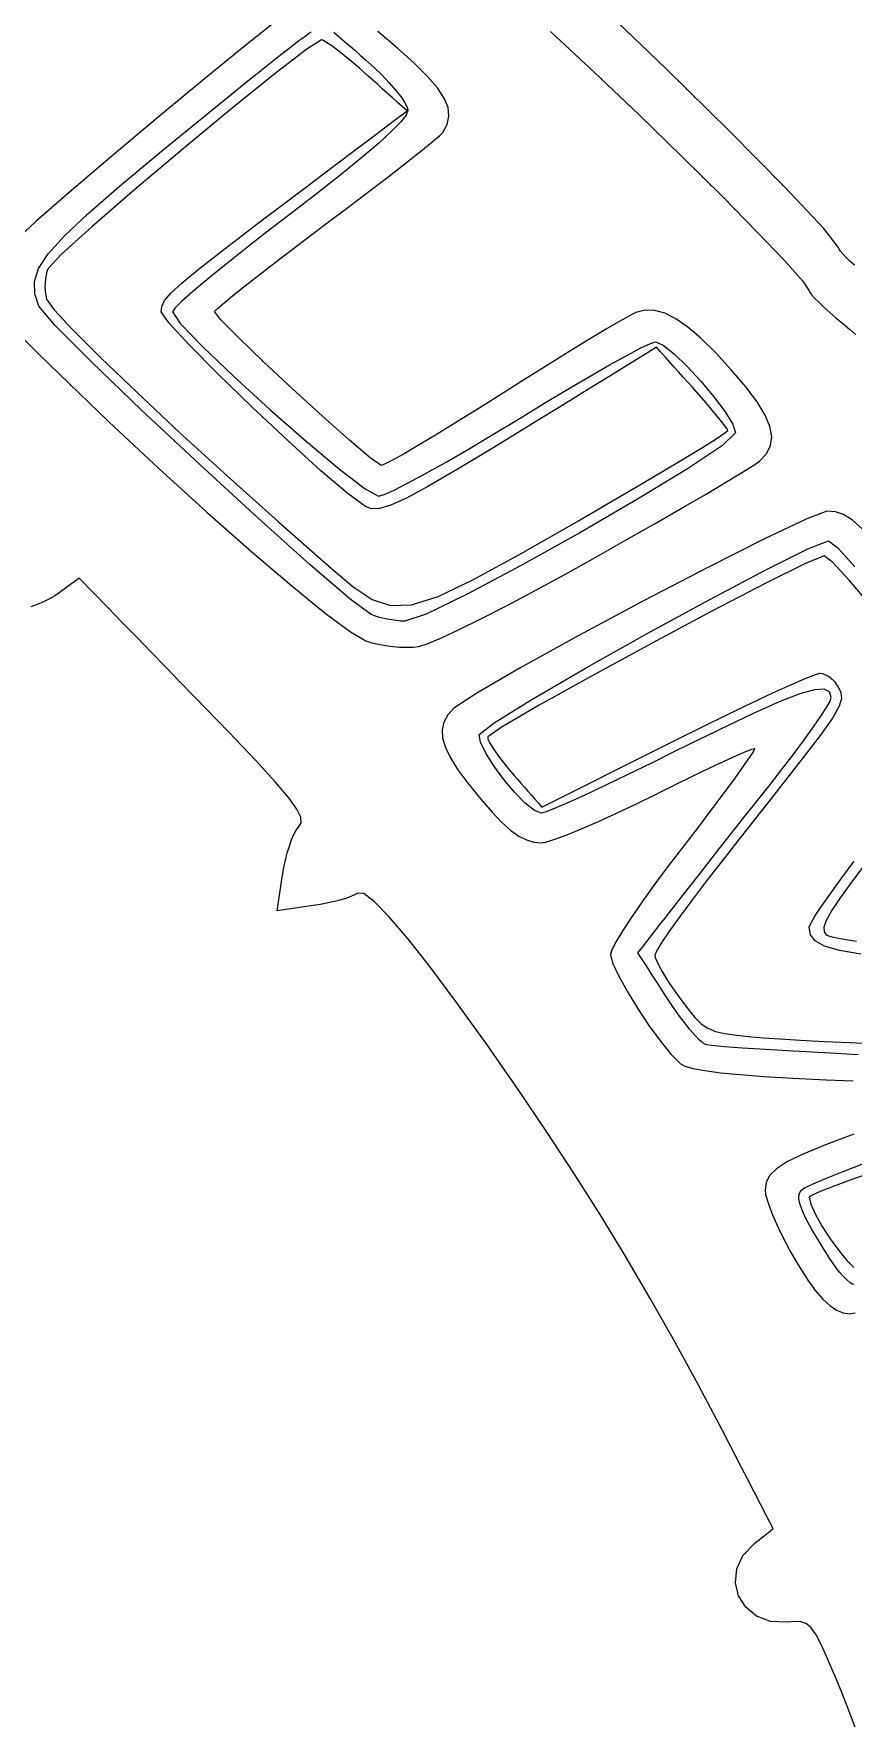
# Model space of a CAD drawing. Extents: x 7 to 348, y 3 to 340.
# Drawn here: x 255.3 to 286.7, y 214.5 to 279.3 of the extents above; entities that cross this region are included whole.
import ezdxf

# ---------------------------------------------------------------- set-up
doc = ezdxf.new("R2010")
doc.units = 0
doc.layers.get('0').update_dxf_attribs({"linetype": 'CONTINUOUS'})

msp = doc.modelspace()

# ---------------------------------------------------------------- linework, layer by layer
at = {"color": 7}
for points in [[(286.777486, 270.491026), (286.609395, 270.643336), (286.462639, 270.784523), (286.341256, 270.910538), (286.249336, 271.017328), (286.190888, 271.100844), (286.170003, 271.157031), (285.602511, 271.891514), (284.107664, 273.476805), (281.985771, 275.62048), (279.537256, 278.030122), (277.062489, 280.413316)], [(264.875859, 280.046952), (263.640412, 279.070311), (262.003472, 277.738803), (260.163643, 276.217738), (258.319524, 274.672428), (256.669721, 273.268178), (255.412835, 272.170296), (254.747468, 271.544093)], [(268.252222, 257.098456), (267.453672, 257.686881), (265.920711, 258.999807), (263.907183, 260.801838), (261.666931, 262.857573), (259.453798, 264.931615), (257.521628, 266.788564), (256.12427, 268.193026), (255.515562, 268.9096), (255.356416, 269.388045), (255.341064, 269.854742), (255.502943, 270.35217), (255.87548, 270.922818), (256.492107, 271.609162), (257.386255, 272.453693), (258.591355, 273.498891), (260.140839, 274.787239), (261.04592, 275.529294), (261.927075, 276.248385), (262.762385, 276.92685), (263.52993, 277.547039), (264.207803, 278.091293), (264.774079, 278.54196), (265.206847, 278.88138), (265.484187, 279.091898), (265.600744, 279.176858), (265.717305, 279.261818), (265.833863, 279.346779), (265.950421, 279.431736)], [(276.198886, 260.69548), (277.351905, 261.363181), (278.42709, 261.991941), (279.40094, 262.567581), (280.249957, 263.075925), (280.95065, 263.502786), (281.479518, 263.833991), (281.813059, 264.055358), (281.927783, 264.152702), (281.897545, 264.213523), (281.815625, 264.330214), (281.687659, 264.495929), (281.519277, 264.703831), (281.316114, 264.947078), (281.083806, 265.21883), (280.82798, 265.512245), (280.554278, 265.820485), (280.384117, 266.010407), (280.213957, 266.200328), (280.043797, 266.39025), (279.873637, 266.580171), (279.703476, 266.770093), (279.533316, 266.960014), (279.363156, 267.149936), (279.192996, 267.339857), (278.638389, 266.997956), (278.083783, 266.656055), (277.529177, 266.314154), (276.974571, 265.972253), (276.419965, 265.630352), (275.865359, 265.288451), (275.310752, 264.946551), (274.756146, 264.60465), (272.953658, 263.498705), (271.52784, 262.639344), (270.427828, 262.001054), (269.602763, 261.558315), (269.001782, 261.285612), (268.574026, 261.157426), (268.268636, 261.148254), (268.03475, 261.232557), (267.369936, 261.722263), (266.3292, 262.611435), (265.055723, 263.763582), (263.692699, 265.042224), (262.383315, 266.310875), (261.270758, 267.433047), (260.49822, 268.27226), (260.208889, 268.692026), (260.231523, 268.900955), (260.335717, 269.126236), (260.575888, 269.414882), (261.00646, 269.813907), (261.681849, 270.370328), (262.656481, 271.131157), (263.984777, 272.143415), (265.721155, 273.454108), (266.209622, 273.82212), (266.698089, 274.190133), (267.186557, 274.558145), (267.675024, 274.926157), (268.163489, 275.294172), (268.651956, 275.662184), (269.140424, 276.030196), (269.628891, 276.398208), (269.439116, 276.568182), (269.249342, 276.738156), (269.059567, 276.90813), (268.869795, 277.078101), (268.68002, 277.248075), (268.490246, 277.418049), (268.300471, 277.588023), (268.110696, 277.757997), (267.800641, 278.031149), (267.501565, 278.285979), (267.220714, 278.516901), (266.965337, 278.718349), (266.74268, 278.884736), (266.559995, 279.010491), (266.424531, 279.090033), (266.343531, 279.117775), (265.78665, 278.764836), (264.571488, 277.829541), (262.919715, 276.497158), (261.052993, 274.952965), (259.192985, 273.382235), (257.561354, 271.97024), (256.379768, 270.902261), (255.869892, 270.363566), (255.82418, 270.245143), (255.788993, 270.108903), (255.76458, 269.959669), (255.751147, 269.802263), (255.748889, 269.641512), (255.758174, 269.482237), (255.779171, 269.329264), (255.812112, 269.187416), (256.103549, 268.777283), (256.816778, 268.00694), (257.894215, 266.930815), (259.278284, 265.60333), (260.911399, 264.078912), (262.735986, 262.411989), (264.694461, 260.656987), (266.729244, 258.868331), (267.568601, 258.160001), (268.288403, 257.677254), (268.997622, 257.441119), (269.805221, 257.472617), (270.820171, 257.792779), (272.151441, 258.422625), (273.908001, 259.383183), (276.198886, 260.69548)], [(266.82249, 279.417224), (267.025408, 279.240048), (267.228326, 279.062871), (267.431243, 278.885698), (267.634158, 278.708522), (267.837076, 278.531345), (268.039994, 278.354169), (268.366088, 278.058671), (268.670306, 277.76218), (268.945987, 277.472671), (269.186477, 277.198122), (269.385113, 276.946512), (269.535238, 276.72582), (269.630198, 276.544021), (269.663331, 276.409096), (269.592253, 276.231779), (269.379322, 275.962813), (269.024978, 275.60259), (268.529675, 275.1515), (267.893854, 274.609935), (267.117968, 273.978291), (266.202459, 273.256956), (265.147775, 272.446327), (264.240696, 271.749943), (263.394469, 271.088017), (262.627618, 270.475908), (261.958664, 269.928983), (261.406126, 269.462608), (260.988525, 269.092144), (260.724382, 268.832957), (260.632219, 268.700411), (260.94703, 268.244374), (261.782128, 267.373247), (262.973507, 266.233611), (264.357163, 264.972041), (265.769087, 263.735114), (267.045279, 262.669407), (268.021734, 261.921492), (268.534442, 261.637949), (268.74575, 261.697044), (269.13218, 261.868835), (269.671738, 262.141228), (270.342428, 262.502114), (271.122259, 262.939392), (271.98924, 263.440963), (272.921372, 263.994719), (273.896664, 264.58856), (274.869817, 265.182542), (275.795816, 265.736699), (276.6531, 266.2389), (277.420104, 266.677019), (278.075263, 267.038921), (278.597019, 267.312479), (278.9638, 267.48556), (279.154049, 267.546034), (279.442892, 267.422003), (279.864157, 267.089184), (280.365155, 266.60744), (280.893207, 266.036634), (281.395622, 265.436627), (281.81972, 264.867283), (282.112813, 264.388465), (282.222219, 264.060034), (281.717259, 263.582376), (280.377683, 262.683966), (278.466446, 261.514486), (276.246508, 260.223624), (273.980825, 258.961069), (271.932358, 257.876508), (270.364057, 257.119628), (269.538885, 256.840112), (269.382285, 256.848607), (269.213923, 256.86602), (269.039072, 256.891279), (268.86301, 256.923354), (268.691019, 256.961163), (268.528371, 257.003652), (268.380345, 257.049758), (268.252222, 257.098456)], [(276.86, 259.292971), (278.032278, 259.955338), (279.145393, 260.590115), (280.173597, 261.1822), (281.091129, 261.7165), (281.872236, 262.177917), (282.491152, 262.55135), (282.922162, 262.821702), (283.139444, 262.973879), (283.406455, 263.259807), (283.564584, 263.569933), (283.610812, 263.913874), (283.542232, 264.301258), (283.355852, 264.741705), (283.04871, 265.24484), (282.617841, 265.820285), (282.060286, 266.477665), (281.448795, 267.141593), (280.895369, 267.685743), (280.392979, 268.114326), (279.934602, 268.431558), (279.513211, 268.641647), (279.121777, 268.748804), (278.753279, 268.757242), (278.400688, 268.67117), (278.190305, 268.567749), (277.817134, 268.358707), (277.301994, 268.056668), (276.665698, 267.674257), (275.929067, 267.224098), (275.112917, 266.718813), (274.238062, 266.171025), (273.325322, 265.593362), (272.420368, 265.021814), (271.567825, 264.49156), (270.78695, 264.013992), (270.096993, 263.600509), (269.517207, 263.262497), (269.066843, 263.011358), (268.765155, 262.858484), (268.631396, 262.81527), (268.219259, 263.108175), (267.425633, 263.778218), (266.386146, 264.70021), (265.236432, 265.748959), (264.112113, 266.799272), (263.14882, 267.725954), (262.48218, 268.403815), (262.247826, 268.707661), (262.349844, 268.815797), (262.612042, 269.041742), (263.016743, 269.371606), (263.546263, 269.791502), (264.182919, 270.287541), (264.909032, 270.845836), (265.706916, 271.452498), (266.558889, 272.093642), (267.413509, 272.736584), (268.218974, 273.348405), (268.957072, 273.914853), (269.60959, 274.421682), (270.158309, 274.854639), (270.585023, 275.199475), (270.871513, 275.441943), (270.999568, 275.567792), (271.165947, 275.879329), (271.234645, 276.195099), (271.199731, 276.52612), (271.055282, 276.883422), (270.795363, 277.278022), (270.41405, 277.720947), (269.905412, 278.223218), (269.263526, 278.795858), (268.504295, 279.435981)], [(275.123698, 279.442013), (276.801783, 277.882323), (278.513193, 276.254344), (280.178696, 274.637484), (281.719057, 273.111153), (283.055037, 271.754759), (284.107416, 270.647717), (284.796941, 269.86943), (285.044394, 269.499313), (285.07064, 269.43936), (285.145824, 269.34187), (285.264696, 269.211946), (285.422007, 269.054694), (285.612451, 268.875224), (285.830749, 268.678636), (286.071626, 268.47004), (286.329859, 268.254538), (286.585214, 268.040069), (286.817878, 267.834425)], [(254.928661, 267.668553), (255.511579, 267.081711), (256.288066, 266.322469), (258.200903, 264.486195), (260.111565, 262.701157), (261.957919, 261.02139), (263.677832, 259.500929), (265.20917, 258.193808), (266.489807, 257.154068), (267.457606, 256.435736), (268.050439, 256.092856), (268.281209, 256.021027), (268.535472, 255.96033), (268.804873, 255.911641), (269.081061, 255.875835), (269.355686, 255.853794), (269.620393, 255.846399), (269.866835, 255.854527), (270.086658, 255.879024), (270.403165, 255.977576), (270.92671, 256.197902), (271.629511, 256.526002), (272.483783, 256.947868), (273.461748, 257.449503), (274.535626, 258.016903), (275.677636, 258.636062), (276.86, 259.292971)], [(287.077658, 260.381098), (286.688728, 260.732885), (286.358669, 260.937352), (286.050313, 261.032312), (285.726463, 261.055567), (284.951368, 260.768284), (283.336915, 260.003217), (281.158174, 258.905533), (278.690197, 257.620403), (276.20805, 256.292996), (273.986797, 255.068488), (272.301499, 254.092041), (271.427222, 253.508832), (271.189896, 253.252896), (271.036943, 252.981223), (270.969624, 252.687057), (270.989182, 252.363645), (271.096907, 252.004229), (271.294044, 251.602054), (271.581852, 251.150368), (271.96159, 250.642411), (272.457743, 250.029345), (272.889492, 249.528646), (273.268463, 249.130876), (273.606285, 248.826593), (273.914582, 248.606361), (274.204986, 248.460737), (274.489119, 248.380287), (274.778614, 248.355564), (274.990286, 248.393354), (275.333539, 248.501659), (275.790437, 248.672886), (276.343039, 248.89944), (276.973414, 249.173726), (277.663619, 249.488156), (278.395721, 249.835128), (279.151783, 250.207055), (279.895997, 250.576983), (280.594147, 250.918232), (281.230674, 251.223608), (281.790021, 251.485922), (282.256639, 251.697975), (282.614949, 251.852582), (282.849419, 251.942546), (282.944499, 251.960665), (282.906823, 251.867052), (282.760857, 251.636764), (282.517723, 251.285059), (282.188497, 250.827201), (281.784338, 250.278457), (281.316357, 249.654083), (280.795671, 248.969344), (280.233405, 248.239503), (279.669141, 247.500541), (279.142732, 246.789665), (278.6657, 246.123968), (278.249566, 245.520546), (277.905851, 244.996493), (277.646076, 244.568907), (277.481761, 244.254881), (277.42443, 244.07151), (277.506738, 243.752734), (277.730466, 243.267224), (278.060822, 242.669365), (278.463014, 242.013537), (278.902247, 241.354125), (279.343733, 240.745512), (279.752682, 240.242082), (280.094295, 239.898222), (280.281261, 239.797802), (280.595454, 239.705964), (281.046609, 239.621619), (281.644474, 239.543683), (282.398795, 239.471076), (283.319291, 239.402707), (284.415752, 239.337497), (285.697859, 239.274358), (286.73703, 239.226194)], [(286.92063, 240.231374), (285.626528, 240.299356), (284.437102, 240.365856), (283.381873, 240.429037), (282.490333, 240.487056), (281.792051, 240.538082), (281.316503, 240.580274), (281.09322, 240.611793), (280.985849, 240.671406), (280.842511, 240.794119), (280.66943, 240.972447), (280.472828, 241.198905), (280.258929, 241.466009), (280.033961, 241.766276), (279.804148, 242.092223), (279.575712, 242.436368), (279.438941, 242.648943), (279.302168, 242.861519), (279.165397, 243.074091), (279.028627, 243.286667), (278.891853, 243.499242), (278.755083, 243.711817), (278.618309, 243.92439), (278.481539, 244.136966), (278.652932, 244.356532), (278.824329, 244.576095), (278.995722, 244.795661), (279.167119, 245.015224), (279.338512, 245.23479), (279.509906, 245.454353), (279.681302, 245.67392), (279.852696, 245.893483), (280.175761, 246.306549), (280.569224, 246.808317), (281.017887, 247.379479), (281.50656, 248.000732), (282.020044, 248.652764), (282.543137, 249.316274), (283.060676, 249.971952), (283.557416, 250.600495), (284.026187, 251.200649), (284.46349, 251.774966), (284.859786, 252.309844), (285.205509, 252.791682), (285.491061, 253.206879), (285.706876, 253.541832), (285.843359, 253.782943), (285.890998, 253.916606), (285.828571, 254.137521), (285.624016, 254.240448), (285.251511, 254.216515), (284.685176, 254.05684), (283.899158, 253.752559), (282.86758, 253.294794), (281.564596, 252.674679), (279.964444, 251.883333), (278.993922, 251.401447), (278.073025, 250.95189), (277.223014, 250.544499), (276.465154, 250.189117), (275.820708, 249.895583), (275.310936, 249.673731), (274.9571, 249.533407), (274.780465, 249.484444), (274.513068, 249.59082), (274.156658, 249.87611), (273.751348, 250.289557), (273.337243, 250.780406), (272.954462, 251.297903), (272.643112, 251.791287), (272.44331, 252.209808), (272.395163, 252.502707), (272.96397, 252.947616), (274.416901, 253.84528), (276.469647, 255.038183), (278.837898, 256.36881), (281.23734, 257.679639), (283.383651, 258.813156), (284.992572, 259.611842), (285.779718, 259.91818), (286.140737, 259.649318), (286.793573, 258.926756)], [(287.396287, 257.457087), (286.576375, 258.422247), (285.94716, 259.096634), (285.613489, 259.347465), (284.905648, 259.057318), (283.380293, 258.301391), (281.317119, 257.230149), (278.995745, 255.994058), (276.695823, 254.743585), (274.69699, 253.6292), (273.278896, 252.801366), (272.72118, 252.41055), (272.729252, 252.336385), (272.779123, 252.218963), (272.866668, 252.064303), (272.987773, 251.878423), (273.138313, 251.667343), (273.314171, 251.437081), (273.51123, 251.193656), (273.725372, 250.943085), (273.859498, 250.790275), (273.993624, 250.637466), (274.12775, 250.484657), (274.261876, 250.331851), (274.396002, 250.179041), (274.530129, 250.026232), (274.664255, 249.873423), (274.798381, 249.720614), (275.438387, 250.040992), (276.078394, 250.361371), (276.718403, 250.68175), (277.35841, 251.002128), (277.998417, 251.322504), (278.638423, 251.642883), (279.278433, 251.963261), (279.918439, 252.28364), (280.955451, 252.798498), (281.93932, 253.278815), (282.847339, 253.714081), (283.656809, 254.093777), (284.344979, 254.407399), (284.889217, 254.644429), (285.266745, 254.794354), (285.454875, 254.846667), (285.544198, 254.836027), (285.638545, 254.805561), (285.735037, 254.757394), (285.830823, 254.693666), (285.923053, 254.616512), (286.008905, 254.528066), (286.0855, 254.430465), (286.149988, 254.325845), (286.254382, 254.10913), (286.283733, 253.884946), (286.191983, 253.582664), (285.933072, 253.131642), (285.460971, 252.461245), (284.729676, 251.500838), (283.693074, 250.179786), (282.305162, 248.427452), (281.665025, 247.612625), (281.068111, 246.838495), (280.527461, 246.122997), (280.056124, 245.484077), (279.66714, 244.939676), (279.373559, 244.507735), (279.188418, 244.2062), (279.124768, 244.053007), (279.145709, 243.955231), (279.203054, 243.812514), (279.292826, 243.631666), (279.411074, 243.419495), (279.553837, 243.182798), (279.717156, 242.928391), (279.897075, 242.663074), (280.089638, 242.393653), (280.402685, 241.974562), (280.666317, 241.653687), (280.909536, 241.415437), (281.161338, 241.244216), (281.450717, 241.124435), (281.806678, 241.040502), (282.258217, 240.976822), (282.834317, 240.917806), (283.298742, 240.879723), (283.935887, 240.836834), (284.717304, 240.7906), (285.614404, 240.74249), (286.59871, 240.693964), (287.641662, 240.646495)], [(286.813442, 214.466447), (286.54073, 215.171909), (286.291613, 215.798719), (286.074922, 216.323331), (285.762107, 217.054343), (285.512933, 217.606366), (285.306968, 218.00314), (285.123749, 218.268406), (284.942844, 218.425906), (284.743793, 218.499374), (284.506134, 218.512554), (284.209434, 218.489186), (283.56481, 218.518303), (283.027854, 218.721254), (282.614172, 219.06083), (282.339457, 219.499809), (282.219279, 220.00098), (282.269297, 220.527124), (282.50515, 221.041031), (282.942453, 221.505481), (283.032482, 221.576288), (283.122483, 221.647094), (283.212512, 221.717901), (283.302541, 221.788708), (283.392541, 221.859515), (283.48257, 221.930321), (283.572571, 222.001128), (283.6626, 222.071935), (283.419381, 222.541674), (283.176162, 223.011413), (282.932914, 223.481155), (282.689695, 223.950894), (282.446476, 224.420633), (282.203254, 224.890375), (281.960029, 225.360114), (281.716805, 225.829853), (280.800847, 227.56902), (279.881415, 229.253974), (278.951278, 230.896787), (278.003212, 232.509523), (277.029982, 234.104253), (276.024363, 235.693049), (274.979124, 237.287977), (273.887034, 238.901105), (272.630959, 240.704311), (271.500735, 242.277443), (270.50308, 243.612278), (269.644709, 244.7006), (268.932344, 245.534188), (268.3727, 246.104822), (267.972495, 246.404288), (267.738442, 246.424354), (267.643466, 246.365172), (267.500481, 246.301864), (267.316506, 246.236391), (267.09856, 246.170724), (266.853659, 246.106823), (266.588824, 246.046653), (266.31107, 245.992179), (266.027416, 245.945366), (265.855134, 245.919712), (265.682854, 245.894058), (265.510572, 245.868404), (265.338289, 245.84275), (265.166007, 245.817096), (264.993727, 245.791442), (264.821444, 245.765788), (264.649162, 245.740134), (264.674646, 245.912417), (264.700131, 246.0847), (264.725616, 246.256979), (264.7511, 246.429262), (264.776585, 246.601544), (264.80207, 246.773827), (264.827554, 246.946107), (264.853039, 247.118389), (264.902377, 247.404625), (264.96461, 247.689779), (265.037214, 247.966312), (265.11767, 248.226693), (265.203457, 248.463379), (265.292055, 248.668836), (265.380941, 248.835528), (265.467598, 248.955918), (265.564087, 249.121933), (265.555253, 249.337754), (265.408562, 249.644061), (265.091486, 250.081545), (264.571486, 250.690891), (263.816028, 251.512784), (262.79258, 252.58791), (261.46861, 253.956955), (260.917402, 254.524677), (260.366197, 255.092395), (259.814989, 255.660116), (259.26378, 256.227837), (258.712572, 256.795558), (258.161367, 257.363276), (257.610158, 257.930997), (257.05895, 258.498718), (256.963621, 258.428239), (256.868289, 258.357757), (256.77296, 258.287274), (256.677631, 258.216795), (256.582299, 258.146313), (256.48697, 258.075834), (256.391639, 258.005351), (256.29631, 257.934872), (256.121713, 257.818134), (255.917463, 257.702516), (255.690988, 257.591027), (255.449719, 257.486678), (255.201084, 257.39248)], [(287.025757, 244.085102), (286.203305, 244.230243), (285.634882, 244.39674), (285.279564, 244.59377), (285.096402, 244.830507), (285.044444, 245.116124), (285.102046, 245.261957), (285.267146, 245.539991), (285.528145, 245.933987), (285.873472, 246.427707), (286.291556, 247.004913), (286.770854, 247.649368)], [(287.335355, 247.720194), (286.707665, 246.894361), (286.235676, 246.244073), (285.905194, 245.746276), (285.702022, 245.377914), (285.611993, 245.115938), (285.620742, 244.937294), (285.714299, 244.818924), (285.906746, 244.750054), (286.295366, 244.671799), (286.856706, 244.586879)], [(286.758366, 237.192292), (285.669891, 236.785079), (284.833272, 236.439456), (284.217717, 236.138449), (283.792464, 235.865089), (283.526809, 235.602399), (283.389959, 235.33341), (283.351182, 235.041149), (283.371502, 234.883977), (283.429781, 234.667047), (283.521926, 234.400135), (283.643874, 234.09301), (283.791505, 233.755452), (283.960725, 233.397236), (284.147443, 233.028137), (284.347624, 232.657927), (284.683355, 232.080305), (284.995888, 231.591465), (285.288976, 231.187458), (285.5664, 230.864345), (285.831887, 230.618174), (286.089245, 230.445008), (286.342201, 230.340893), (286.594536, 230.301893), (286.803493, 230.343868)], [(285.798034, 232.480556), (285.428803, 233.07629), (285.138199, 233.565277), (284.920436, 233.961223), (284.769701, 234.277831), (284.680237, 234.528797), (284.646201, 234.727832), (284.661723, 234.888631), (284.721187, 235.024899), (284.865233, 235.125808), (285.199638, 235.288147), (285.702812, 235.503486), (286.353109, 235.763393), (287.128938, 236.059444)], [(287.402705, 235.712415), (286.612116, 235.427873), (285.959082, 235.184295), (285.465531, 234.989689), (285.153365, 234.852066), (285.044428, 234.779431), (285.11075, 234.501569), (285.288776, 234.1111), (285.54715, 233.654154), (285.854434, 233.176857), (286.179271, 232.725333), (286.490252, 232.345707), (286.755992, 232.084107)], [(286.772858, 231.422222), (286.69694, 231.443812), (286.599912, 231.50572), (286.485753, 231.603595), (286.358471, 231.733098), (286.222017, 231.889884), (286.080454, 232.069615), (285.937762, 232.267949), (285.798034, 232.480556)]]:
    msp.add_lwpolyline(points, dxfattribs=at)

doc.saveas('drawing.dxf')
